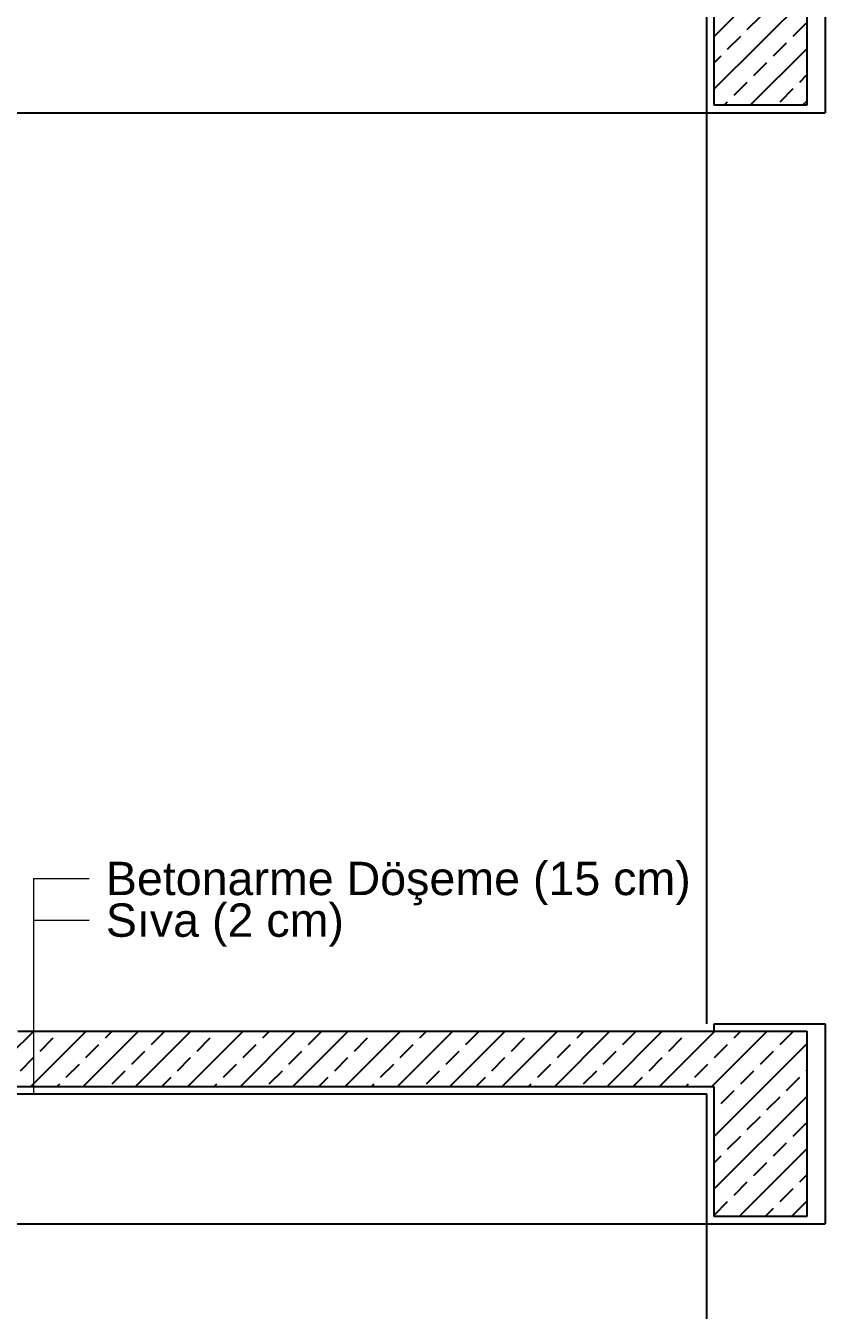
# Model space of a CAD drawing. Header units: millimetres. Extents: x 2232 to 85269, y -3593 to 5869.
# Drawn here: x 77160.9 to 77376.8, y 2332.4 to 2679.2 of the extents above; entities that cross this region are included whole.
import ezdxf

# ---------------------------------------------------------------- set-up
doc = ezdxf.new("R2010")
doc.units = ezdxf.units.MM
doc.layers.add('Standart', color=7, linetype='Continuous')
doc.styles.add('arial_1_18', font='arial.ttf', dxfattribs={"height": 0.2})
pattern_1 = [(45, (0, 0), (-7.07107, 7.07107), []), (45, (7.071, 0), (-7.07107, 7.07107), [5, -2.5])]

# ---------------------------------------------------------------- blocks, each defined once
blk = doc.blocks.new('IDE567Entity8304')
at = {"layer": 'Standart', "color": 173, "linetype": 'Continuous', "lineweight": 5}
for points in [[(1131.29, 491.25), (1131.29, 433)], [(1131.29, 491.25), (1146.29, 491.25)], [(1131.29, 480), (1146.29, 480)]]:
    blk.add_lwpolyline(points, dxfattribs=at)
at = {"layer": 'Standart', "color": 173, "linetype": 'Continuous', "lineweight": 5, "style": 'arial_1_18'}
for s, p in [('Betonarme Döşeme (15 cm)', (1150.79, 486.75)), ('Sıva (2 cm)', (1150.79, 475.5))]:
    blk.add_text(s, height=9, dxfattribs=at).set_placement(p)
blk = doc.blocks.new('IDE567Entity8336')
at = {"layer": 'Standart', "linetype": 'Continuous', "lineweight": -3}
h = blk.add_hatch(dxfattribs=at)
h.set_pattern_fill('ANSI33', color=171, scale=40, style=0)
h.set_pattern_definition(pattern_1)
h.paths.add_polyline_path([(1340, 700), (1315, 700), (1315, 750), (1340, 750)])
blk = doc.blocks.new('IDE567Entity8352')
at = {"layer": 'Standart', "linetype": 'Continuous', "lineweight": -3}
h = blk.add_hatch(dxfattribs=at)
h.set_pattern_fill('ANSI33', color=171, scale=40, style=0)
h.set_pattern_definition(pattern_1)
h.paths.add_polyline_path([(1340, 400), (1315, 400), (1315, 450), (1340, 450)])
blk = doc.blocks.new('IDE567Entity8357')
at = {"layer": 'Standart', "linetype": 'Continuous', "lineweight": -3}
h = blk.add_hatch(dxfattribs=at)
h.set_pattern_fill('ANSI33', color=171, scale=40, style=0)
h.set_pattern_definition(pattern_1)
h.paths.add_polyline_path([(1315, 435), (1125, 435), (1125, 450), (1315, 450)])
blk = doc.blocks.new('IDE567Entity8728')
at = {"layer": 'Standart', "color": 159, "linetype": 'Continuous', "lineweight": -3}
blk.add_lwpolyline([(1313, 452), (1313, 698)], dxfattribs=at)
blk = doc.blocks.new('IDE567Entity8875')
at = {"layer": 'Standart', "color": 159, "linetype": 'Continuous', "lineweight": -3}
blk.add_lwpolyline([(1313, 52), (1313, 398)], dxfattribs=at)
blk = doc.blocks.new('IDE567Entity8885')
at = {"layer": 'Standart', "color": 159, "linetype": 'Continuous', "lineweight": -3}
blk.add_lwpolyline([(790, 398), (1313, 398)], dxfattribs=at)
blk = doc.blocks.new('IDE567Entity9427')
at = {"layer": 'Standart', "color": 159, "linetype": 'Continuous', "lineweight": -3}
blk.add_lwpolyline([(1315, 700), (1315, 735)], dxfattribs=at)
blk = doc.blocks.new('IDE567Entity9428')
at = {"layer": 'Standart', "color": 159, "linetype": 'Continuous', "lineweight": -3}
blk.add_lwpolyline([(1340, 700), (1315, 700)], dxfattribs=at)
blk = doc.blocks.new('IDE567Entity9429')
at = {"layer": 'Standart', "color": 159, "linetype": 'Continuous', "lineweight": -3}
blk.add_lwpolyline([(1340, 750), (1340, 700)], dxfattribs=at)
blk = doc.blocks.new('IDE567Entity9495')
at = {"layer": 'Standart', "color": 159, "linetype": 'Continuous', "lineweight": -3}
blk.add_lwpolyline([(1315, 400), (1315, 435)], dxfattribs=at)
blk = doc.blocks.new('IDE567Entity9496')
at = {"layer": 'Standart', "color": 159, "linetype": 'Continuous', "lineweight": -3}
blk.add_lwpolyline([(1340, 400), (1315, 400)], dxfattribs=at)
blk = doc.blocks.new('IDE567Entity9497')
at = {"layer": 'Standart', "color": 159, "linetype": 'Continuous', "lineweight": -3}
blk.add_lwpolyline([(1340, 450), (1340, 400)], dxfattribs=at)
blk = doc.blocks.new('IDE567Entity9498')
at = {"layer": 'Standart', "color": 159, "linetype": 'Continuous', "lineweight": -3}
blk.add_lwpolyline([(1315, 450), (1340, 450)], dxfattribs=at)
blk = doc.blocks.new('IDE567Entity9505')
at = {"layer": 'Standart', "color": 159, "linetype": 'Continuous', "lineweight": -3}
blk.add_lwpolyline([(1315, 435), (1125, 435)], dxfattribs=at)
blk = doc.blocks.new('IDE567Entity9507')
at = {"layer": 'Standart', "color": 159, "linetype": 'Continuous', "lineweight": -3}
blk.add_lwpolyline([(1127, 450), (1315, 450)], dxfattribs=at)
blk = doc.blocks.new('IDE567Entity9941')
at = {"layer": 'Standart', "color": 11, "linetype": 'Continuous', "lineweight": -3}
blk.add_lwpolyline([(1345, 752), (1345, 698)], dxfattribs=at)
blk = doc.blocks.new('IDE567Entity9942')
at = {"layer": 'Standart', "color": 11, "linetype": 'Continuous', "lineweight": -3}
blk.add_lwpolyline([(1313, 698), (1345, 698)], dxfattribs=at)
blk = doc.blocks.new('IDE567Entity9943')
at = {"layer": 'Standart', "color": 11, "linetype": 'Continuous', "lineweight": -3}
blk.add_lwpolyline([(1313, 698), (1313, 733)], dxfattribs=at)
blk = doc.blocks.new('IDE567Entity9976')
at = {"layer": 'Standart', "color": 11, "linetype": 'Continuous', "lineweight": -3}
blk.add_lwpolyline([(1315, 450), (1315, 452)], dxfattribs=at)
blk = doc.blocks.new('IDE567Entity9977')
at = {"layer": 'Standart', "color": 11, "linetype": 'Continuous', "lineweight": -3}
blk.add_lwpolyline([(1315, 452), (1345, 452)], dxfattribs=at)
blk = doc.blocks.new('IDE567Entity9978')
at = {"layer": 'Standart', "color": 11, "linetype": 'Continuous', "lineweight": -3}
blk.add_lwpolyline([(1345, 452), (1345, 398)], dxfattribs=at)
blk = doc.blocks.new('IDE567Entity9979')
at = {"layer": 'Standart', "color": 11, "linetype": 'Continuous', "lineweight": -3}
blk.add_lwpolyline([(1313, 398), (1345, 398)], dxfattribs=at)
blk = doc.blocks.new('IDE567Entity9980')
at = {"layer": 'Standart', "color": 11, "linetype": 'Continuous', "lineweight": -3}
blk.add_lwpolyline([(1313, 398), (1313, 433)], dxfattribs=at)
blk = doc.blocks.new('IDE567Entity9981')
at = {"layer": 'Standart', "color": 11, "linetype": 'Continuous', "lineweight": -3}
blk.add_lwpolyline([(1313, 433), (1125, 433)], dxfattribs=at)
blk = doc.blocks.new('IDE567Entity10278')
at = {"layer": 'Standart', "color": 159, "linetype": 'Continuous', "lineweight": -3}
blk.add_lwpolyline([(1015, 698), (1313, 698)], dxfattribs=at)

msp = doc.modelspace()

# ---------------------------------------------------------------- block references
at = {"layer": 'Standart'}
for name in ['IDE567Entity9941', 'IDE567Entity8336', 'IDE567Entity9429', 'IDE567Entity9427', 'IDE567Entity9943', 'IDE567Entity9428', 'IDE567Entity10278', 'IDE567Entity8728', 'IDE567Entity9942', 'IDE567Entity8304', 'IDE567Entity8357', 'IDE567Entity9507', 'IDE567Entity9976', 'IDE567Entity9977', 'IDE567Entity8352', 'IDE567Entity9498', 'IDE567Entity9497', 'IDE567Entity9978', 'IDE567Entity9505', 'IDE567Entity9981', 'IDE567Entity9980', 'IDE567Entity9495', 'IDE567Entity8885', 'IDE567Entity8875', 'IDE567Entity9979', 'IDE567Entity9496']:
    msp.add_blockref(name, (76031.79, 1957.74), dxfattribs=at)

doc.saveas('drawing.dxf')
